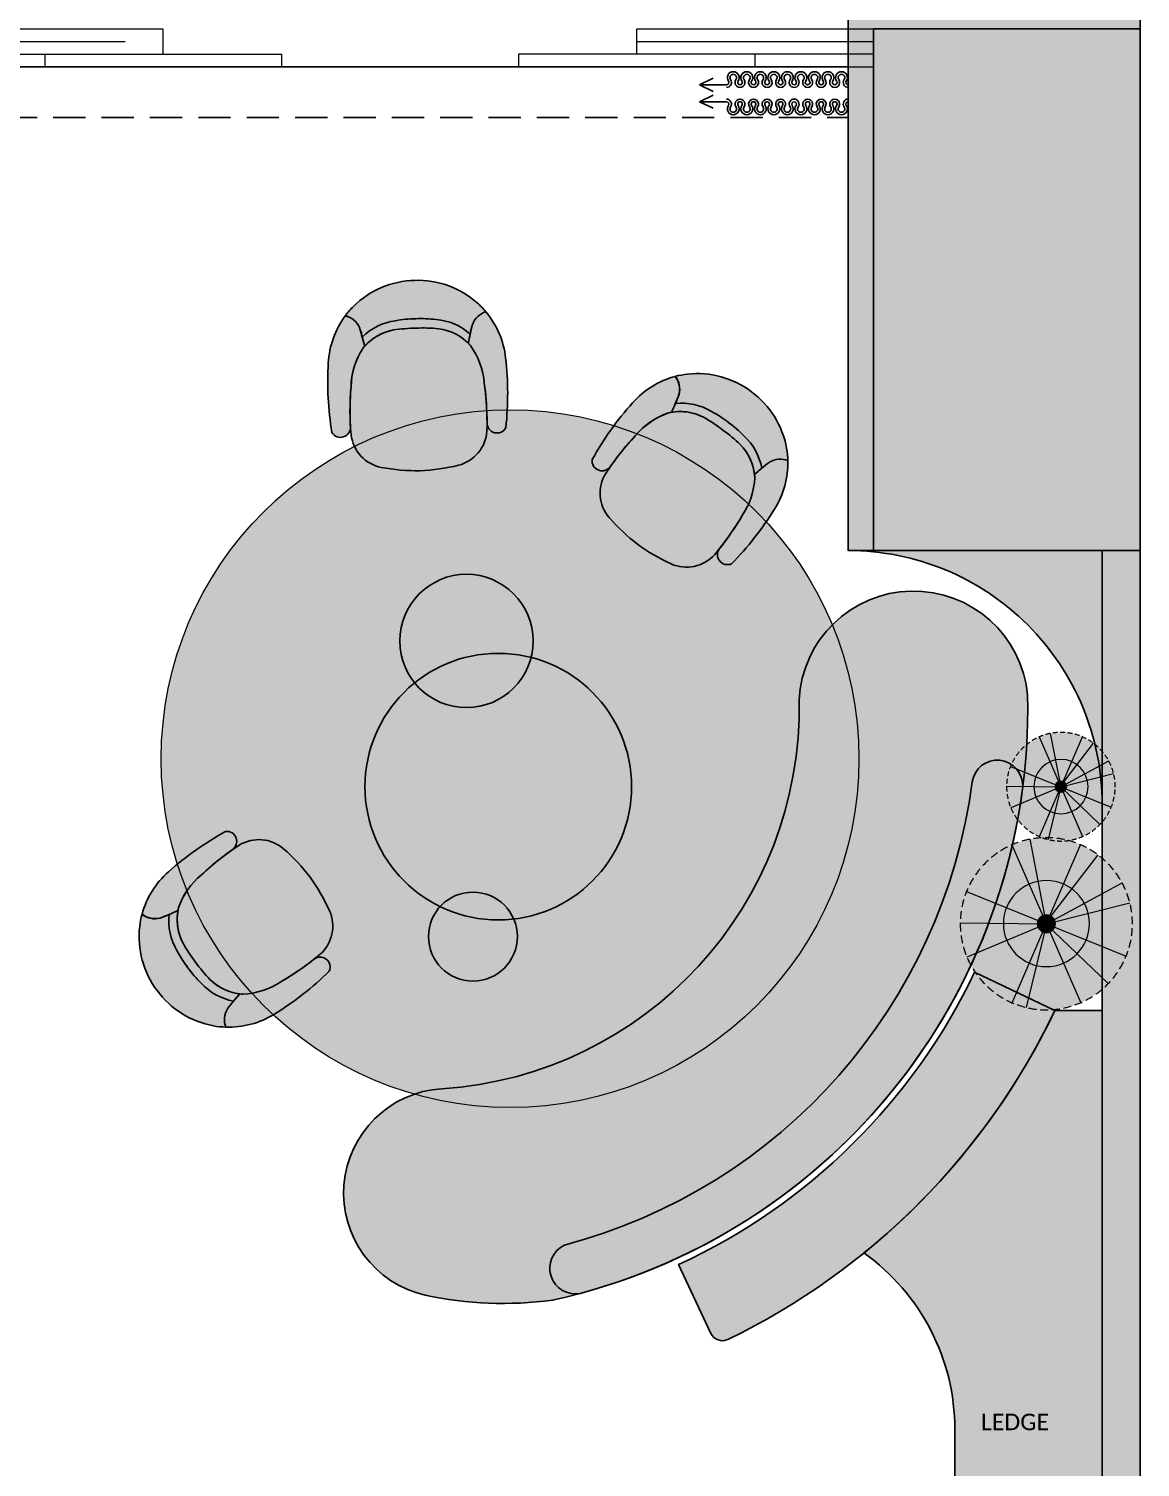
# Model space of a CAD drawing. Header units: millimetres. Extents: x 307301 to 459443, y -2888111 to -2805601.
# Drawn here: x 445790 to 450168, y -2873515 to -2867850 of the extents above; entities that cross this region are included whole.
import ezdxf

# ---------------------------------------------------------------- set-up
doc = ezdxf.new("R2010")
doc.units = ezdxf.units.MM
doc.header["$LTSCALE"] = 10
doc.header["$MEASUREMENT"] = 0
for name, pattern in [('9276_P0_Base$0$HIDDEN', [0.375, 0.25, -0.125]), ('DASHED', [19.049999999999997, 12.7, -6.349999999999998]), ('DASHED2', [0.375, 0.25, -0.125]), ('HIDDEN', [9.524999999999999, 6.35, -3.175])]:
    doc.linetypes.add(name, pattern=pattern)
for name, color, linetype in [('BMA  furniture', 6, 'Continuous'), ('BMA FURNITURE', 6, 'Continuous'), ('COL', 2, 'Continuous'), ('HATCH', 252, 'Continuous'), ('PDA FURNITURE', 6, 'Continuous'), ('WALL - PDA', 1, 'Continuous')]:
    doc.layers.add(name, color=color, linetype=linetype)
for name, color, linetype, lineweight in [('Bma-Furniture Hatch', 6, 'Continuous', 9), ('COLUMN HATCH', 252, 'Continuous', 5), ('DOTTED', 7, 'DASHED', 5), ('HATCH WALL', 8, 'Continuous', 0), ('TEXT', 6, 'Continuous', 5), ('wall', 8, 'Continuous', 15), ('WD HATCH', 250, 'Continuous', 13), ('WD TREES', 104, 'Continuous', 20), ('WIN', 5, 'Continuous', 9)]:
    doc.layers.add(name, color=color, linetype=linetype, lineweight=lineweight)
doc.layers.add('FURNITUURE HATCH', color=7, linetype='Continuous', lineweight=0, true_color=0xffffff)
doc.styles.add('ARIALNARROW', font='calibri.ttf')

# ---------------------------------------------------------------- blocks, each defined once
blk = doc.blocks.new('A$C9a3b0c70')
at = {"layer": 'COLUMN HATCH'}
h = blk.add_hatch(color=252, dxfattribs=at)
h.dxf.hatch_style = 1
h.paths.add_polyline_path([(14849.93941164529, 9467.265699433628), (14749.93941164529, 9467.265699433628), (14749.68678447325, 6822.265699433628), (15899.52703065611, 6822.265699433628), (15899.77965792082, 7412.265699433628), (14849.94081333885, 7412.265699433628)])
h = blk.add_hatch(color=252, dxfattribs=at)
h.dxf.hatch_style = 1
h.paths.add_polyline_path([(15899.93941164576, 9467.265699433628), (14849.93941164576, 9467.265699433628), (14849.93941164576, 7412.265699433628), (15899.93941164576, 7412.265699433628)])
at = {"layer": 'HATCH WALL'}
blk.add_hatch(color=7, dxfattribs=at).paths.add_polyline_path([(15749.89959769571, 14627.33651530769), (15899.89959769571, 14627.33651530769), (15899.89959769571, 9467.265699433628), (15749.89959769571, 9467.265699433628)])
at = {"layer": 'COL'}
for points in [[(14849.93941164529, 9467.265699433628), (14749.93941164529, 9467.265699433628), (14749.93941164529, 6822.267930435017), (15899.6533442419, 6822.267930435017), (15899.65334433457, 7412.265699433628), (14849.94081333885, 7412.265699433628)], [(15899.93941164576, 7412.265699433628), (14849.93941164576, 7412.265699433628), (14849.93941164576, 9467.265699433628), (15899.93941164576, 9467.265699433628)]]:
    blk.add_lwpolyline(points, close=True, dxfattribs=at)
at = {"layer": 'WALL - PDA'}
blk.add_lwpolyline([(15749.89959769571, 14627.33651530769), (15899.89959769571, 14627.33651530769), (15899.89959769571, 9467.265699433628), (15749.89959769571, 9467.265699433628)], close=True, dxfattribs=at)
blk = doc.blocks.new('A$C3F2B00B6')
at = {"color": 3}
for p, q in [((0, 118.9971480314852), (0, 0)), ((-28.98081454221392, 59.76699391368311), (0, 0)), ((0, 0), (28.98081454209751, 59.76699391368311))]:
    blk.add_line(p, q, dxfattribs=at)
at = {"color": 3, "extrusion": (0, 0, -1)}
for centre, major_axis, ratio, start_param, end_param in [((-31.4742107692291, 624.7205208784726), (18.38847145512854, 18.38847145512854), 0.9999999999985358, 3.927047702143454, 6.113387627237049), ((-31.4742107692291, 624.7205208784726), (10.34554764305905, 10.34554764305904), 0.9999999999975774, 3.927047702142703, 6.113387627236158), ((-31.47421076853061, 624.7205208792875), (-18.38847145562774, 18.38847145562775), 0.9999999999983921, 3.311504103810981, 5.497844028903239), ((-31.47324185288744, 565.2216328801877), (-18.38847145564263, 18.38847145564263), 0.9999999999986696, 5.497730258661245, 7.684070183756122), ((-31.47421076853061, 624.7205208792875), (10.34554764356196, 10.34554764356196), 0.9999999999977428, 1.740707777014571, 3.927047702109796), ((-31.47324185288744, 565.2216328801877), (-10.34554764357465, 10.34554764357465), 0.99999999999782, 5.497730258662604, 7.68407018375723), ((-10.43665343162138, 594.9714194896804), (15.41865092454242, 15.41865092454242), 0.9999999999980844, -1.400998647176348, 2.971681203014779), ((-10.43665343162138, 594.9714194896804), (7.375727112483301, 7.3757271124833), 0.9999999999960392, -1.400998647175863, 2.971681203013536), ((-31.47324185358594, 565.22163288109), (-18.38847145513559, 18.3884714551356), 0.999999999999402, 3.311390333534525, 5.497730258629712), ((-31.46985733974725, 505.7244531917968), (-18.38847145792453, 18.38847145792454), 0.9999999999993034, 5.497730258421512, 7.684070183516674), ((-31.46985733974725, 505.7244531917968), (-10.34554764585893, 10.34554764585893), 0.9999999999980533, 5.497730258421043, 7.684070183516825), ((-10.43326892168261, 535.4742398074013), (-15.41865092448768, 15.41865092448768), 0.9999999999990616, 0.1697976796214759, 4.542477529810827), ((-10.43326892168261, 535.4742398074013), (-7.375727112418066, 7.375727112418067), 0.9999999999967124, 0.1697976796212401, 4.542477529813471), ((-31.46985734073678, 505.7244531959004), (18.38847145724983, 18.38847145724982), 0.999999999999098, 1.740594006377136, 3.926933931469612), ((-31.46647282369668, 446.2272735063742), (-18.38847146226582, 18.38847146226582), 0.9999999999996836, 5.497730258545939, 7.684070183641462), ((-31.4664728276548, 446.2272735074803), (-18.38847145950754, 18.38847145950754), 0.9999999999998358, 3.311390333409913, 5.497730258502363), ((-31.46985734073678, 505.7244531959004), (-10.34554764516447, 10.34554764516447), 0.9999999999999426, 3.311390333172524, 5.497730258263839), ((-31.46647282369668, 446.2272735063742), (-10.34554765020486, 10.34554765020487), 0.9999999999987641, 5.497730258546744, 7.684070183641327), ((-31.4664728276548, 446.2272735074803), (10.34554764744006, 10.34554764744006), 0.999999999999355, 1.740594006614958, 3.926933931708013), ((-10.42988439940382, 475.9770601251802), (-15.41865092452345, 15.41865092452346), 0.9999999999996741, 0.1697976796217126, 4.542477529811205), ((-10.42649989027995, 416.4798804308809), (7.375727111983828, 7.375727111983832), 0.9999999999981952, -1.400998647132625, 0.7853412779647759)]:
    blk.add_ellipse(centre, major_axis=major_axis, ratio=ratio, start_param=start_param, end_param=end_param, dxfattribs=at)
at = {"color": 3}
for centre, major_axis, ratio, start_param, end_param in [((-10.43665343162138, 654.4712868194911), (-15.41865092454064, 15.41865092454064), 0.9999999999996553, 1.740594006414863, 3.926933931509883), ((-10.43665343162138, 654.4712868194911), (-7.375727112471797, 7.375727112471802), 0.999999999997866, 1.740594006414232, 3.926933931508699), ((-31.46647282369668, 386.7349681593769), (18.38847146226582, 18.38847146226582), 0.9999999999996836, 2.356137604956145, 4.542477530051669), ((-31.4664728276548, 386.7349681581836), (18.38847145948826, 18.38847145948825), 0.9999999999999716, 0.1697976798191285, 2.356137604914315), ((-31.46647282369668, 386.7349681593769), (10.34554765020487, 10.34554765020486), 0.9999999999987641, 2.35613760495695, 4.542477530051534), ((-31.4664728276548, 386.7349681581836), (10.34554764743754, 10.34554764743754), 0.999999999997902, 0.1697976798205226, 2.356137604911745), ((-10.42988439940382, 356.9851815405709), (15.41865092452346, 15.41865092452345), 0.9999999999996748, 3.311390333211503, 7.684070183400999), ((-10.42649989027995, 416.4823612347827), (15.41865092405528, 15.41865092405527), 0.9999999999983928, 3.311390333254217, 5.497730258347846), ((-10.42649989027995, 416.4823612347827), (-7.375727111983828, 7.375727111983832), 0.9999999999981952, 1.740594006457166, 3.926933931554569), ((-31.46985733974725, 327.2377884739835), (18.38847145792454, 18.38847145792453), 0.9999999999993034, 2.356137604831719, 4.54247752992688), ((-31.46985734073678, 327.2377884697635), (-18.38847145723304, 18.38847145723304), 0.9999999999989628, -1.400998647213647, 0.785341277881566), ((-31.46985733974725, 327.2377884739835), (10.34554764585893, 10.34554764585893), 0.9999999999980533, 2.356137604831249, 4.542477529927031), ((-31.46985734073678, 327.2377884697635), (10.34554764516447, 10.34554764516447), 0.9999999999999426, 0.1697976795827328, 2.356137604674049), ((-10.43326892168261, 297.488001858379), (15.41865092448768, 15.41865092448768), 0.9999999999990616, 3.311390333211268, 7.684070183400623), ((-10.42988439940382, 356.9851815405709), (7.375727112477981, 7.375727112477978), 0.9999999999967133, 3.311390333214156, 7.684070183400142), ((-31.47324185288744, 267.7406087854761), (-18.38847145562231, 18.38847145562233), 0.9999999999997868, 0.7853412782773292, 2.971681203371176), ((-31.47324185358594, 267.7406087845739), (18.3884714551356, 18.38847145513559), 0.999999999999402, 0.1697976799447327, 2.356137605039922), ((-31.47324185288744, 267.7406087854761), (-10.34554764355624, 10.34554764355625), 0.9999999999994368, 0.7853412782763023, 2.971681203372082), ((-31.47324185358594, 267.7406087845739), (-10.34554764305551, 10.34554764305552), 0.9999999999996647, -1.400998646850708, 0.7853412782463473), ((-10.43665343162138, 237.9908221760707), (-15.41865092454242, 15.41865092454242), 0.9999999999980844, 1.740594006413445, 6.113273856604573), ((-10.43326892168261, 297.488001858379), (-7.375727112416638, 7.375727112416638), 0.9999999999996632, 1.74059400641553, 6.113273856605347), ((-31.47421076853061, 208.2417207863764), (18.3884714556236, 18.38847145562359), 0.9999999999999356, 0.1699114502209315, 2.356251375314212), ((-31.4742107692291, 208.2417207871913), (-18.38847145512854, 18.38847145512854), 0.9999999999985358, 0.7854550485536609, 2.971794973647257), ((-31.47421076853061, 208.2417207863764), (10.34554764356204, 10.34554764356204), 0.9999999999992732, 0.1699114502218956, 2.356251375313408), ((-31.4742107692291, 208.2417207871913), (-10.34554764305904, 10.34554764305905), 0.9999999999975774, 0.7854550485529117, 2.971794973646365), ((-10.43423783732578, 178.4943277135899), (15.41865092449833, 15.41865092449833), 0.9999999999976814, 3.311504104168959, 7.684183954358313), ((-10.43665343162138, 237.9908221760707), (-7.375727112483299, 7.375727112483304), 0.9999999999960392, 1.740594006413928, 6.11327385660333), ((-10.43423783732578, 178.4943277135899), (7.375727112429705, 7.375727112429705), 0.9999999999962588, 3.31150410417043, 7.684183954358537), ((-31.47082625527401, 148.7445410979853), (-18.3884714578965, 18.38847145789653), 0.9999999999998112, -1.400884876334947, 0.7854550487611771), ((-31.47082625620533, 148.744541102089), (18.38847145723164, 18.38847145723164), 0.9999999999988788, 2.356251375711543, 4.542591300806481), ((-31.47082625527401, 148.7445410979853), (10.34554764583667, 10.34554764583667), 0.9999999999989349, 0.1699114504593771, 2.356251375554915), ((-31.47082625620533, 148.744541102089), (10.34554764515978, 10.34554764515978), 0.9999999999998936, 2.356251375710558, 4.542591300806143), ((-10.43085331481416, 118.9971480314852), (-15.41865092452061, 15.41865092452061), 0.999999999999218, 3.926990816989634, 6.113387627561402), ((-10.43085331481416, 118.9971480314852), (7.375727112443494, 7.375727112443491), 0.9999999999986352, 5.497787143781455, 7.684183954357432)]:
    blk.add_ellipse(centre, major_axis=major_axis, ratio=ratio, start_param=start_param, end_param=end_param, dxfattribs=at)
at = {"color": 3, "extrusion": (0, 0, -0.9999999999999998)}
for centre, major_axis, ratio, start_param, end_param in [((-31.47324185358594, 565.22163288109), (10.34554764305551, 10.34554764305552), 0.9999999999996647, 1.740594006739081, 3.92693393183614), ((-10.42988439940382, 475.9770601251802), (7.375727112457658, 7.375727112457658), 0.9999999999996626, -1.40099864717355, 2.971681203014847), ((-10.42649989027995, 416.4798804308809), (-15.41865092405527, 15.41865092405528), 0.9999999999983928, 0.1697976796644242, 2.356137604758056)]:
    blk.add_ellipse(centre, major_axis=major_axis, ratio=ratio, start_param=start_param, end_param=end_param, dxfattribs=at)
blk = doc.blocks.new('cs')
at = {"layer": 'Bma-Furniture Hatch', "true_color": 0xffffff}
h = blk.add_hatch(color=7, dxfattribs=at)
h.dxf.hatch_style = 1
edge = h.paths.add_edge_path()
edge.add_arc((317828.5672760053, -2823303.792263803), 2382.434958487601, 358.6637049279655, 437.6117914256591)
edge.add_arc((318145.6194371775, -2822444.016893037), 1479.966480433226, 82.46534233333183, 102.0013740577261)
edge.add_arc((317928.6954705641, -2821398.291814978), 412.0256833408214, 102.7329019020494, 266.4882115580882)
edge.add_arc((317807.4400053234, -2823309.897714132), 1503.423152817575, -1.179039542114424, 86.33826849547472, ccw=False)
edge.add_arc((319761.0996022078, -2823318.508865122), 451.1074799370211, 182.8365973922545, 354.8053235235123)
at = {"layer": 'PDA FURNITURE'}
for points in [[(320210.3543003885, -2823359.352158544, 0.3587809924857825), (318339.6813498853, -2820976.828848769, 0.08544908284354008), (317837.8823872509, -2820996.398610716, 0.8674140224990793), (317903.4572898974, -2821809.543803385, -0.4015783636442926), (319310.5448502619, -2823340.833155796, 0.9322599988592197)], [(318449.4808477378, -2821003.691686032, 0.8872198909635767), (318386.657335791, -2821193.92074326, -0.3040806588593515), (319992.1827547652, -2823017.80204002, 0.9517451241073486), (320191.385523205, -2822998.69185062, 0.3035154624519047)]]:
    blk.add_lwpolyline(points, format="xyb", close=True, dxfattribs=at)
blk = doc.blocks.new('Asparagus')
at = {"layer": 'HATCH', "ltscale": 5, "true_color": 0xcccccc}
h = blk.add_hatch(color=254, dxfattribs=at)
h.dxf.hatch_style = 1
edge = h.paths.add_edge_path()
edge.add_arc((663659.4779780904, 430248.3061617928), 137.5, 0, 360)
at = {"layer": 'WD HATCH', "ltscale": 2000, "true_color": 0xcce5d2, "transparency": 33554597}
h = blk.add_hatch(color=254, dxfattribs=at)
h.dxf.hatch_style = 1
edge = h.paths.add_edge_path()
edge.add_arc((663660.061496079, 430248.558416456), 275, 0, 360)
at = {"layer": 'WD TREES'}
h = blk.add_hatch(color=251, dxfattribs=at)
h.dxf.hatch_style = 1
edge = h.paths.add_edge_path()
edge.add_arc((663660.061496079, 430248.558416456), 28.00164794013876, 0, 360)
at = {"color": 251, "ltscale": 2000}
for p, q in [((663661.5742071494, 430247.89979342), (663658.4651878551, 430523.5537833385)), ((663556.9222164899, 430503.4844626238), (663763.2007756407, 429993.6323702883)), ((663655.3457765728, 430235.2757723816), (663766.5733977631, 430502.0938475145)), ((663912.4843813876, 430357.6807650998), (663407.6386107702, 430139.4360678395)), ((663407.9234941204, 430358.3374124679), (663912.1994980648, 430138.7794204715)), ((663661.5742071494, 430247.89979342), (663390.0195503756, 430300.5425251462)), ((663660.061496079, 430248.558416456), (663927.2869282737, 430313.4858251003)), ((663671.250531872, 430261.0200642038), (663440.3869705424, 430083.1253398955)), ((663660.061496079, 430248.558416456), (663529.8014279256, 430006.3656943602)), ((663660.4660432935, 430247.558510157), (663592.9675958578, 429981.8686930973)), ((663661.0634312902, 430248.9915528037), (663851.1575189505, 430050.8027337579))]:
    blk.add_line(p, q, dxfattribs=at)
at = {"ltscale": 5}
blk.add_circle((663659.4779780904, 430248.3061617928), 137.5, dxfattribs=at)
at = {"layer": 'WD TREES', "color": 250, "linetype": 'DASHED2', "lineweight": 13, "ltscale": 10}
blk.add_circle((663660.061496079, 430248.558416456), 275, dxfattribs=at)
at = {"layer": 'WD TREES', "color": 7, "lineweight": 25, "ltscale": 6}
blk.add_circle((663660.061496079, 430248.558416456), 28.00164794013876, dxfattribs=at)
blk = doc.blocks.new('RHEH')
at = {"layer": 'FURNITUURE HATCH', "true_color": 0xffffff}
h = blk.add_hatch(color=7, dxfattribs=at)
h.dxf.hatch_style = 1
edge = h.paths.add_edge_path()
edge.add_arc((1625547.607341439, 858102.9795582141), 547.8417148053695, -359.45177661858634, -351.07817610316647, ccw=False)
edge.add_arc((1625547.610771556, 858102.6325665019), 547.8417148154238, -367.82545605712323, -359.415484872566, ccw=False)
edge.add_arc((1625868.047841163, 858047.4530205571), 223.148801800816, -403.0994944112713, -364.9906050863775, ccw=False)
edge.add_arc((1625849.124642745, 857103.8964982135), 811.7205600410317, -282.9465422686336, -280.3237409277077)
edge.add_arc((1625851.625832933, 858049.2402804568), 204.888651805108, -405.7508560549304, -368.6351485722549)
edge.add_arc((1625372.705545267, 858093.8829401243), 685.6454284019995, -366.3139728198897, -358.8605490772602)
edge.add_arc((1625372.570156654, 858108.0322095323), 685.6454283853017, -360.0430041573802, -352.5895804147411)
edge.add_arc((1625850.548497499, 858161.831044703), 204.8886518061982, -350.2684046627363, -313.0353900287047)
edge.add_arc((1625829.954870418, 859107.3016131751), 811.7205600455007, -438.6016306676837, -435.9570109652958)
edge.add_arc((1625866.929971494, 858164.2799590225), 223.1488018022096, -353.9129481487, -315.8040588238034, ccw=False)
edge = h.paths.add_edge_path()
edge.add_arc((1625903.102099728, 858116.2553540608), 340.5429058671199, -316.10297490538187, -307.891903946771, ccw=False)
edge.add_arc((1625890.695755925, 858107.1784404775), 355.7823381911832, -359.5992855440478, -316.4349497151062, ccw=False)
edge.add_arc((1625890.717661805, 858105), 355.7823381938132, -402.4688540281561, -359.2484475813701, ccw=False)
edge.add_arc((1625903.294374461, 858096.1610017684), 340.542905856937, -411.0116492894325, -402.80057833072533, ccw=False)
edge.add_arc((1626037.141664317, 857807.650971412), 83.86201002422787, -343.5022653137745, -292.0689017456561)
edge.add_arc((1625849.124642763, 857103.8964982172), 811.7205600321012, -285.690748629173, -282.9465422675001)
edge.add_arc((1625868.047841163, 858047.4530205571), 223.1488018009854, -403.0994944111982, -364.9906050863565)
edge.add_arc((1625547.610771556, 858102.6325665019), 547.8417148154238, -367.8254560571232, -359.4154848725661)
edge.add_arc((1625547.607341439, 858102.9795582141), 547.8417148053707, -359.4517766185862, -351.0781761031666)
edge.add_arc((1625866.929971493, 858164.279959023), 223.1488018028287, -353.9129481487471, -315.8040588239811)
edge.add_arc((1625829.954870434, 859107.3016131702), 811.7205600358053, -435.9570109663092, -433.2128046046473)
edge.add_arc((1626031.404116419, 858407.2737849839), 83.8620100227398, -426.8346514897074, -375.4012879215982)
edge = h.paths.add_edge_path()
edge.add_arc((1626031.404116419, 858407.2737849839), 83.86201002251889, -426.8346514895411, -375.40128792145947, ccw=False)
edge.add_arc((1625829.954870436, 859107.3016131686), 811.7205600339311, -435.95701096642097, -433.21280460471155, ccw=False)
edge.add_arc((1625829.954870418, 859107.3016131746), 811.7205600443089, -438.60163066772, -435.9570109653074, ccw=False)
edge.add_arc((1625850.548497489, 858161.8310447019), 204.8886518143033, -313.0353900309632, -309.8191829725505)
edge.add_arc((1625818.749270992, 858072.1644119667), 295.9669848359914, -303.4183232115487, -272.5112709217773)
edge.add_arc((1625718.739108032, 857321.2219851539), 1052.705243221662, -276.160952250531, -267.6861765613639)
edge.add_arc((1625672.831860576, 858412.2402262038), 39.31913053280312, -544.3576594327454, -445.0297864403599, ccw=False)
edge.add_arc((1625672.831860576, 858412.2402262038), 39.31913053277786, -240.36785090989588, -184.3576594327517, ccw=False)
edge.add_line((1625653.391315886, 858446.4171079809), (1625747.893392441, 858456.5208646433))
edge.add_arc((1625833.53559219, 857205.8741297487), 1253.575622720826, -274.2986101553905, -266.0825963378559, ccw=False)
edge.add_arc((1625903.102099736, 858116.2553540631), 340.542905860918, -307.8919039459977, -274.1078818324744, ccw=False)
edge = h.paths.add_edge_path()
edge.add_arc((1626037.141664318, 857807.6509714117), 83.86201002408212, -343.5022653139645, -292.06890174586806, ccw=False)
edge.add_arc((1625903.294374459, 858096.1610017698), 340.5429058600573, -444.79567140272366, -411.0116492892006, ccw=False)
edge.add_arc((1625815.560454552, 858986.7290933842), 1235.415406668307, -457.246089666172, -444.49000568074246, ccw=False)
edge.add_arc((1625678.540321287, 857795.7112501364), 39.31913053268589, -517.9884741633982, -478.57117264645524, ccw=False)
edge.add_arc((1625678.540321287, 857795.7112501364), 39.31913053240842, -556.2402048815105, -517.9884741632276, ccw=False)
edge.add_arc((1625678.540321287, 857795.7112501371), 39.31913053269079, -273.90923711614175, -196.240204881193, ccw=False)
edge.add_arc((1625702.583294344, 858940.4227482125), 1105.690234846576, -451.1070446574697, -443.0309432973713)
edge.add_arc((1625818.116618532, 858138.2820031671), 295.9669848367022, -446.3922823124472, -415.4852300226732)
edge.add_arc((1625851.625832939, 858049.2402804599), 204.8886518034184, -409.0843702663165, -405.7508560565143)
edge.add_arc((1625849.124642757, 857103.8964982159), 811.720560034959, -285.6907486295736, -280.32374092692555, ccw=False)
h = blk.add_hatch(color=7, dxfattribs=at)
h.dxf.hatch_style = 1
h.paths.add_polyline_path([(1625707.924297044, 858373.5985840189, -0.1342233641790795), (1625773.913297435, 858318.6197784629), (1625838.700602895, 858227.1707307503, -0.1585586596775983), (1625851.605770521, 858194.3674702535), (1625852.466155824, 858105.5488575955), (1625853.305511126, 858016.7300437097, -0.1585586596775975), (1625841.030411188, 857983.6858434284), (1625776.711249732, 857889.1116582497, -0.1306301963595163), (1625713.080011456, 857834.7823390556, -0.0148267348820988), (1625647.532639307, 857836.1038084084, -0.3234058185253189), (1625515.149480846, 857950.035426385, -0.0494715039558301), (1625496.508793571, 858102.1428457205, -0.0494715039557196), (1625512.235425636, 858254.579112018, -0.3234058185259197), (1625642.414213411, 858371.0230789382, -0.0148267348944994)])
h.paths.add_polyline_path([(1625981.752406157, 858319.199701024, -0.1783487233010878), (1626052.488884994, 858196.4639703305, -0.0325331667068631), (1626058.215391913, 858107.5175887106, -0.032533166706863), (1626054.191961498, 858018.4779138851, -0.1783487233010901), (1625985.81703644, 857894.4110825006, -0.1356809773333416), (1625836.740326912, 857842.9015474848, -0.028042217293181), (1625713.080011457, 857834.7823390549, 0.1306301963578238), (1625776.711249732, 857889.1116582497), (1625841.03041119, 857983.6858434284, 0.1585586596660644), (1625853.305511126, 858016.7300437097), (1625852.466155824, 858105.5488575955), (1625851.605770521, 858194.3674702526, 0.1585586596664641), (1625838.700602897, 858227.1707307496), (1625773.913297411, 858318.6197784974, 0.1342233641137219), (1625707.924297043, 858373.5985840189, -0.0280422172812107), (1625831.717334943, 858367.847156526, -0.1356809773333576)])
at = {"layer": 'BMA FURNITURE'}
for points in [[(1625981.883467672, 858319.2469966915, -0.0145462254838348), (1625990.807247275, 858311.3459566354, 0.0234222706124183), (1626064.53520502, 858329.8216728126, 0.2282654734390454), (1626112.429479281, 858384.6206490274, 0.1484877067728579), (1625927.715599559, 858455.656500469, 0.0557164631427004), (1625653.391315886, 858446.4171079809, 0.805012977110082), (1625676.23838503, 858373.0689405857, -0.0352532331114509), (1625831.878541576, 858367.9873256641, -0.1356809773333568)], [(1626148.492929271, 858352.3756867573, -0.1905989299816858), (1626246.469392952, 858109.6666859479, -0.1908524838212776), (1626153.158539134, 857864.7795635711, -0.0358428932926384), (1626117.551156172, 857831.46588995, 0.2282654734390754), (1626068.650409308, 857885.3686380934, 0.0119744313680869), (1626030.984023744, 857894.9827344317, 0.1678310722913449), (1626090.35068046, 858028.040772212, 0.0365529915137655), (1626095.427305695, 858107.8736544577, 0.0367119014572122), (1626088.820645429, 858187.9425152298, 0.1678310722911655), (1626026.918734853, 858319.8401831947, 0.0119744313680668), (1626064.394253784, 858330.1732819919, 0.2282654734390519), (1626112.254594253, 858385.0018977977, -0.035842893292643)], [(1626088.820645429, 858187.9425152298, -0.0365529915137654), (1626095.423978317, 858108.2213937764, -0.0367119014572131), (1626090.35068046, 858028.040772212, -0.1678310722913455), (1626030.984023744, 857894.9827344317, 0.0114446293877493), (1625994.592986707, 857902.4760048981, 0.1633786444782936), (1626054.191961498, 858018.4779138851, 0.0325331667068633), (1626058.215391913, 858107.5175887106, 0.032533166706862), (1626052.488884994, 858196.4639703305, 0.1639042000520175), (1625990.374751168, 858311.5907803597, 0.0115398425223175), (1626026.918734853, 858319.8401831947, -0.1678310722914301)], [(1625985.81703644, 857894.4110825006, 0.0145462254838348), (1625994.592986707, 857902.4760048981, -0.0234222706124183), (1626068.650409308, 857885.3686380934, -0.2282654734390454), (1626117.551156172, 857831.46588995, -0.1484877067728579), (1625934.184278142, 857757.0219674751, -0.0557164631427004), (1625659.735944915, 857761.180257462, -0.805012977110082), (1625681.22094762, 857834.9388968705, 0.0352532331114509), (1625836.740326912, 857842.9015474848, 0.1356809773333568)]]:
    blk.add_lwpolyline(points, format="xyb", close=True, dxfattribs=at)
for points in [[(1625496.508127484, 858101.9689537557, -0.0495276412744111), (1625512.235425636, 858254.579112018, -0.3234058185259048), (1625642.414213411, 858371.0230789382, -0.0428867834073368), (1625831.717334943, 858367.847156526, -0.1356809773333575), (1625981.752406157, 858319.199701024, -0.178348723301085), (1626052.488884994, 858196.4639703305, -0.0325331667076973), (1626058.215391911, 858107.5175887088, 0.0051594793841263)], [(1626026.918734853, 858319.8401831947, -0.1678310722914932), (1626088.820645429, 858187.9425152298, -0.0365529915137647), (1626095.423978317, 858108.2213937764, 1.00000000002299)], [(1625496.504800106, 858102.3166930992, 0.0495276412744111), (1625515.149480846, 857950.035426385, 0.3234058185259048), (1625647.532639307, 857836.1038084084, 0.0428867834073368), (1625836.740326912, 857842.9015474848, 0.1356809773333575), (1625985.81703644, 857894.4110825006, 0.178348723301085), (1626054.191961498, 858018.4779138851, 0.0325331667076973), (1626058.215391911, 858107.5175887127, -0.0051594793841263)], [(1626030.984023744, 857894.9827344317, 0.1678310722914932), (1626090.35068046, 858028.040772212, 0.0365529915137647), (1626095.427305695, 858107.8736544577, -1.00000000002299)]]:
    blk.add_lwpolyline(points, format="xyb", dxfattribs=at)
at = {"layer": 'BMA FURNITURE', "color": 3}
for points in [[(1626112.254594253, 858385.0018977977, -0.2282654734384669), (1626064.394253784, 858330.1732819919, -0.0235175236137687), (1625990.374751168, 858311.5907803597, 10.45864254652657)], [(1626117.551156172, 857831.46588995, 0.2282654734384669), (1626068.650409308, 857885.3686380934, 0.0234222706124653), (1625994.592986707, 857902.4760048981, -10.45864254652657)]]:
    blk.add_lwpolyline(points, format="xyb", dxfattribs=at)

msp = doc.modelspace()

# ---------------------------------------------------------------- hatches: boundary and pattern name
at = {"layer": 'Bma-Furniture Hatch', "true_color": 0xffffff}
h = msp.add_hatch(color=7, dxfattribs=at)
h.dxf.hatch_style = 1
edge = h.paths.add_edge_path()
edge.add_arc((449017.5324412092, -2870904.92198651), 999.9601860503899, 0, 90.00000000000333)
edge.add_line((449017.5324412091, -2869904.96180046), (449117.5324412091, -2869904.96180046))
edge.add_line((449117.5324412091, -2869904.96180046), (450017.4926272596, -2869904.96180046))
edge.add_line((450017.4926272596, -2869904.96180046), (450017.4926272596, -2870904.92198651))
h = msp.add_hatch(color=7, dxfattribs=at)
h.dxf.hatch_style = 1
edge = h.paths.add_edge_path()
edge.add_arc((447513.9213083617, -2870260.952837774), 262.5062041286313, 0, 360)
h = msp.add_hatch(color=7, dxfattribs=at)
h.dxf.hatch_style = 1
edge = h.paths.add_edge_path()
edge.add_arc((447639.2402469662, -2870834.772641429), 525.0124082572628, 0, 360)
h = msp.add_hatch(color=7, dxfattribs=at)
h.dxf.hatch_style = 1
edge = h.paths.add_edge_path()
edge.add_arc((447539.3481350404, -2871425.352654246), 175.0041360857543, 0, 360)
h = msp.add_hatch(color=7, dxfattribs=at)
h.dxf.hatch_style = 1
edge = h.paths.add_edge_path()
edge.add_line((448476.88196905, -2872988.233256026), (448349.5230326178, -2872716.774822737))
edge.add_arc((447341.9758661463, -2870530.318377555), 2407.434958486211, 294.7408562285327, 334.5258427230208)
edge.add_line((449515.3584825333, -2871565.765663576), (449831.5527687935, -2871715.836996594))
edge.add_arc((447341.9758661481, -2870530.318377555), 2757.434958484563, 295.84259775113367, 334.5365459739622, ccw=False)
edge.add_arc((448522.1476848932, -2872966.996143011), 49.9999999999057, 205.1343504221026, 295.8425977514076, ccw=False)
h = msp.add_hatch(color=7, dxfattribs=at)
h.dxf.hatch_style = 1
edge = h.paths.add_edge_path()
edge.add_line((450017.4926272596, -2874919.966447221), (449437.532441211, -2874919.966447221))
edge.add_line((449437.532441211, -2874919.966447221), (449437.532441211, -2873366.185793723))
edge.add_arc((448584.5106735951, -2873366.185793723), 853.0217676159227, 0, 54.53079359633001)
edge.add_arc((447341.9758661464, -2870530.318377554), 2757.434958486525, 309.0589455737014, 334.5365459739598)
edge.add_line((449831.5527687935, -2871715.836996594), (450017.4926272596, -2871715.836996594))
edge.add_line((450017.4926272596, -2871715.836996594), (450017.4926272596, -2874919.966447221))
at = {"layer": 'wall', "true_color": 0xd0c9c3}
h = msp.add_hatch(dxfattribs=at)
h.set_pattern_fill('POINERI2', color=9, scale=100, pattern_type=2)
h.set_pattern_definition([(63.434949, (445487.0104646452, -2859573.557002172), (-3.653336068665247e-05, 100.0000180003565), [55.90169999999998, -167.7050999999999]), (296.565051, (445512.0104646452, -2859523.557002172), (3.653336075326585e-05, 100.0000180003565), [55.9017, -167.7051]), (63.434949, (445437.0104646452, -2859573.557002172), (-3.653336068665247e-05, 100.0000180003565), [55.90169999999998, -167.7050999999999]), (296.565051, (445462.0104646452, -2859523.557002172), (3.653336075326585e-05, 100.0000180003565), [55.9017, -167.7051]), (296.565051, (445512.0104646452, -2859573.557002172), (3.653336075326585e-05, 100.0000180003565), [55.9017, -167.7051]), (63.434949, (445487.0104646452, -2859623.557002172), (-3.653336068665247e-05, 100.0000180003565), [55.90169999999998, -167.7050999999999]), (296.565051, (445462.0104646452, -2859573.557002172), (3.653336075326585e-05, 100.0000180003565), [55.9017, -167.7051]), (63.434949, (445437.0104646452, -2859623.557002172), (-3.653336068665247e-05, 100.0000180003565), [55.90169999999998, -167.7050999999999])])
edge = h.paths.add_edge_path()
edge.add_arc((447685.7525251212, -2870724.833894493), 1374.058643162696, 0, 360)

# ---------------------------------------------------------------- linework, layer by layer
at = {"layer": 'BMA  furniture', "color": 3, "linetype": 'HIDDEN', "ltscale": 2, "elevation": 2.980013874553933e-10}
msp.add_lwpolyline([(442457.5324412091, -2868199.966447212), (449017.5324412091, -2868199.966447234)], dxfattribs=at)
at = {"layer": 'BMA FURNITURE'}
for centre, radius in [((447513.9213083617, -2870260.952837774), 262.5062041286313), ((447639.2402469662, -2870834.772641429), 525.0124082572628), ((447539.3481350404, -2871425.352654246), 175.0041360857543)]:
    msp.add_circle(centre, radius, dxfattribs=at)
at = {"layer": 'DOTTED', "color": 0, "linetype": '9276_P0_Base$0$HIDDEN', "ltscale": 50}
msp.add_line((442457.5324412091, -2867999.966447212), (449117.5324412091, -2867999.966447235), dxfattribs=at)
at = {"layer": 'PDA FURNITURE', "elevation": 0.05547479569909773}
msp.add_lwpolyline([(453837.532441211, -2875069.96644722), (450017.4926272596, -2875065.032616334), (450017.4926272596, -2869904.96180046), (449017.5324412091, -2869904.96180046), (449017.5324412091, -2867999.966447234), (442457.5324412096, -2867999.966447234), (442457.5324412096, -2869904.964031461), (441957.5324412096, -2869904.964031461), (441957.5324412096, -2868304.961800447), (440447.5324412105, -2868304.961800447), (440447.5324412105, -2872494.724934936), (441142.3608351872, -2872494.724934936), (441142.3608351872, -2872914.961800447), (438987.532441211, -2872909.966447222), (438987.532441211, -2877179.966447221), (440565.9306420615, -2877179.939211747), (440565.9306420615, -2877329.966447222), (439587.5324412111, -2877329.966447222), (439587.5324412131, -2878859.966447222), (441142.5340654492, -2878859.966447222), (441142.5340654492, -2879219.961800447)], dxfattribs=at)
at = {"layer": 'PDA FURNITURE'}
for points in [[(450017.4926272596, -2870904.92198651, 0.4142135623730951), (449017.5324412091, -2869904.96180046), (449117.5324412091, -2869904.96180046), (450017.4926272596, -2869904.96180046)], [(448476.88196905, -2872988.233256026), (448349.5230326178, -2872716.774822737, 0.175359798078543), (449515.3584825333, -2871565.765663576), (449831.5527687935, -2871715.836996594, -0.1704569094618301), (448543.9427018899, -2873011.995890056, -0.4178387399788015)]]:
    msp.add_lwpolyline(points, format="xyb", close=True, dxfattribs=at)
at = {"layer": 'PDA FURNITURE', "color": 3}
msp.add_lwpolyline([(450017.4926272596, -2874919.966447221), (449437.532441211, -2874919.966447221), (449437.532441211, -2873366.185793723, 0.2425296407488005), (449079.4896274674, -2872671.461408625, 0.1116272159426544), (449831.5527687935, -2871715.836996594), (450017.4926272596, -2871715.836996594)], format="xyb", close=True, dxfattribs=at)
at = {"layer": 'wall', "color": 251, "true_color": 0x72665a}
msp.add_circle((447685.7525251212, -2870724.833894493), 1374.058643162696, dxfattribs=at)
at = {"layer": 'WIN', "ltscale": 50}
for p, q in [((445382.5126150012, -2867849.966447212, 0.05547479540109634), (446320.0324412101, -2867849.966447212)), ((446320.0324412101, -2867949.966447212), (446320.0324412101, -2867849.966447212)), ((448185.0324412101, -2867849.966447212), (449117.5324412101, -2867849.966447212)), ((448185.0324412101, -2867949.966447212), (448185.0324412101, -2867849.966447212)), ((445232.5126150002, -2867899.966447212), (446170.0324412091, -2867899.966447212, -0.05547479480509357)), ((448185.0324412101, -2867899.966447212), (449117.5324412101, -2867899.966447212)), ((445232.5126150002, -2867949.966447212), (446786.2824412101, -2867949.966447212))]:
    msp.add_line(p, q, dxfattribs=at)
at = {"layer": 'WIN', "ltscale": 50, "elevation": 2.980013874553933e-10}
for points in [[(445853.7824412101, -2867949.966447212), (445853.7824412101, -2867999.966447212), (446786.2824412101, -2867999.966447212), (446786.2824412101, -2867949.966447212)], [(449117.5324412101, -2867949.966447212), (447718.7824412101, -2867949.966447212), (447718.7824412101, -2867999.966447211), (448651.2824412101, -2867999.966447211), (448651.2824412101, -2867949.966447212)]]:
    msp.add_lwpolyline(points, dxfattribs=at)

# ---------------------------------------------------------------- block references
at = {"xscale": -1, "rotation": 180}
msp.add_blockref('A$C9a3b0c70', (434267.5930295638, -2860437.696101026), dxfattribs=at)
at = {"layer": 'BMA  furniture', "yscale": 0.8954225604944318, "zscale": 0.8954225604944318}
for p, xscale, rotation in [((448431.5051964794, -2868070.677507774), 0.8954225604944318, 270), ((448431.5051964794, -2868137.230345832), -0.8954225604944318, 270.0000000000001)]:
    msp.add_blockref('A$C3F2B00B6', p, dxfattribs=dict(at, xscale=xscale, rotation=rotation))
at = {"layer": 'BMA  furniture'}
for p, rotation in [((1335455.405416276, -4478880.195852522), 91.06349380788686), ((143800.2462126234, -4682592.53421493), 52.63828177008046)]:
    msp.add_blockref('RHEH', p, dxfattribs=dict(at, rotation=rotation))
at = {"layer": 'BMA  furniture', "xscale": -1, "rotation": 37.13582306309858}
msp.add_blockref('RHEH', (2260796.319728593, -2573953.048487112), dxfattribs=at)
at = {"layer": 'PDA FURNITURE', "color": 5, "xscale": -1, "rotation": 180}
msp.add_blockref('cs', (129513.4085901401, -5693834.110641357), dxfattribs=at)
at = {"layer": 'WD TREES', "color": 3, "rotation": 90}
for p, xscale, yscale, zscale in [((784546.229709862, -2354572.640441819), -0.7779018764060833, 0.7779018764060833, 0.7779018764060833), ((980251.7937681096, -2053147.416447966), -1.232901353407868, 1.232901353407868, 1.232901353407868)]:
    msp.add_blockref('Asparagus', p, dxfattribs=dict(at, xscale=xscale, yscale=yscale, zscale=zscale))

# ---------------------------------------------------------------- texts
at = {"layer": 'TEXT', "insert": (449215.7502731027, -2873370.030273786, 0.02773739791608752), "char_height": 65, "width": 917.2345317544352, "attachment_point": 7, "style": 'ARIALNARROW'}
msp.add_mtext('\\pxqc;LEDGE', dxfattribs=at)

doc.saveas('drawing.dxf')
